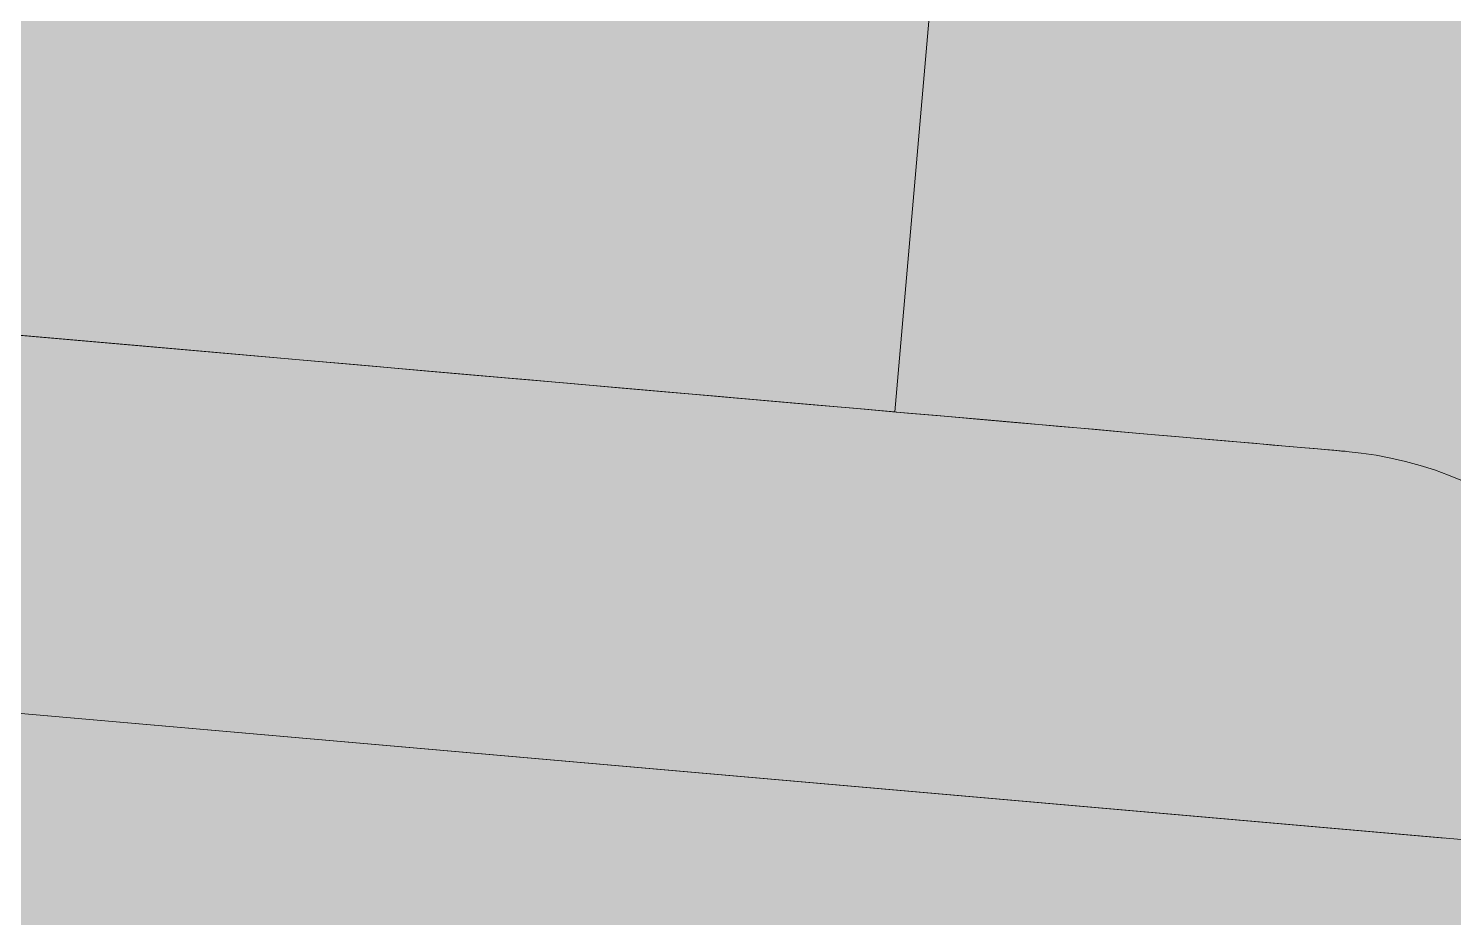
# Model space of a CAD drawing. Header units: millimetres. Extents: x 632 to 546626, y -3890 to 22200.
# Drawn here: x 389588.96 to 389594.63, y 16899.16 to 16902.7 of the extents above; entities that cross this region are included whole.
import ezdxf

# ---------------------------------------------------------------- set-up
doc = ezdxf.new("R2010")
doc.units = ezdxf.units.MM
doc.layers.add('A-270-M_ROOF', color=132, linetype='Continuous', lineweight=13)
doc.layers.add('A-770-ME_FFE_SA', color=91, linetype='Continuous', lineweight=13)

# ---------------------------------------------------------------- blocks, each defined once
blk = doc.blocks.new('Static Line_Sayfa_Metal Deck_Pan Mount - Up to 15 _ pitch - Max 2 Users-1845519-S6_501-SECTION A6')
at = {"layer": 'A-770-ME_FFE_SA', "lineweight": 5, "transparency": 33554432}
for points in [[(4567736.1194, 16883.1307), (4567740.3464, 16931.4452), (4567541.1074, 16948.8763), (4567536.8805, 16900.5619), (4567715.6604, 16884.9207)], [(4567736.1194, 16883.1307), (4567740.3464, 16931.4452), (4567541.1074, 16948.8763), (4567536.8805, 16900.5619), (4567715.6604, 16884.9207)], [(4567736.1194, 16883.1307), (4567740.3464, 16931.4452), (4567541.1074, 16948.8763), (4567536.8805, 16900.5619), (4567715.6604, 16884.9207)], [(4567736.1194, 16883.1307), (4567740.3464, 16931.4452), (4567541.1074, 16948.8763), (4567536.8805, 16900.5619), (4567715.6604, 16884.9207)], [(4567736.1194, 16883.1307), (4567740.3464, 16931.4452), (4567541.1074, 16948.8763), (4567536.8805, 16900.5619), (4567715.6604, 16884.9207)], [(4567736.1194, 16883.1307), (4567740.3464, 16931.4452), (4567541.1074, 16948.8763), (4567536.8805, 16900.5619), (4567715.6604, 16884.9207)], [(4567736.1194, 16883.1307), (4567740.3464, 16931.4452), (4567541.1074, 16948.8763), (4567536.8805, 16900.5619), (4567715.6604, 16884.9207)], [(4567736.1194, 16883.1307), (4567740.3464, 16931.4452), (4567541.1074, 16948.8763), (4567536.8805, 16900.5619), (4567715.6604, 16884.9207)], [(4567736.1194, 16883.1307), (4567740.3464, 16931.4452), (4567541.1075, 16948.8763), (4567536.8805, 16900.5619), (4567715.6604, 16884.9207)], [(4567736.1194, 16883.1307), (4567740.3464, 16931.4452), (4567541.1074, 16948.8763), (4567536.8805, 16900.5619), (4567715.6604, 16884.9207)], [(4567781.7047, 16876.3815), (4567781.9661, 16879.3701), (4567739.23, 16883.109), (4567725.4344, 16934.595), (4567581.2448, 16947.21), (4567558.7183, 16898.9018), (4567515.9821, 16902.6407), (4567515.7207, 16899.6521), (4567560.5494, 16895.7301), (4567583.0759, 16944.0383), (4567723.0803, 16931.7895), (4567736.8759, 16880.3035), (4567764.7802, 16877.8622)], [(4567735.9451, 16881.1383), (4567740.1721, 16929.4528), (4567540.9331, 16946.8839), (4567536.7062, 16898.5695), (4567715.6604, 16882.913)], [(4567735.9451, 16881.1383), (4567740.1721, 16929.4528), (4567540.9331, 16946.8839), (4567536.7062, 16898.5695), (4567715.6604, 16882.913)], [(4567735.9451, 16881.1383), (4567740.1721, 16929.4528), (4567540.9331, 16946.8839), (4567536.7062, 16898.5695), (4567715.6604, 16882.913)], [(4567735.9451, 16881.1383), (4567740.1721, 16929.4528), (4567540.9331, 16946.8839), (4567536.7062, 16898.5695), (4567715.6604, 16882.913)], [(4567735.9451, 16881.1383), (4567740.1721, 16929.4528), (4567540.9331, 16946.8839), (4567536.7062, 16898.5695), (4567715.6604, 16882.913)], [(4567735.9451, 16881.1383), (4567740.1721, 16929.4528), (4567540.9331, 16946.8839), (4567536.7062, 16898.5695), (4567715.6604, 16882.913)], [(4567735.9451, 16881.1383), (4567740.1721, 16929.4528), (4567540.9331, 16946.8839), (4567536.7062, 16898.5695), (4567715.6604, 16882.913)], [(4567735.9451, 16881.1383), (4567740.1721, 16929.4528), (4567540.9331, 16946.8839), (4567536.7062, 16898.5695), (4567715.6604, 16882.913)], [(4567735.9451, 16881.1383), (4567740.1721, 16929.4528), (4567540.9331, 16946.8839), (4567536.7062, 16898.5695), (4567715.6604, 16882.913)], [(4567735.9451, 16881.1383), (4567740.1721, 16929.4528), (4567540.9331, 16946.8839), (4567536.7062, 16898.5695), (4567715.6604, 16882.913)], [(4567546.6532, 16900.2742), (4567555.619, 16899.4898), (4567551.3572, 16902.4094)], [(4567551.3572, 16902.4094), (4567546.6532, 16900.2742), (4567555.619, 16899.4898)], [(4567546.6532, 16900.2742), (4567555.619, 16899.4898), (4567551.3572, 16902.4094)], [(4567551.3572, 16902.4094), (4567546.6532, 16900.2742), (4567555.619, 16899.4898)], [(4567546.6532, 16900.2742), (4567555.619, 16899.4898), (4567551.3572, 16902.4094)], [(4567551.3572, 16902.4094), (4567546.6532, 16900.2742), (4567555.619, 16899.4898)], [(4567546.6532, 16900.2742), (4567555.619, 16899.4898), (4567551.3572, 16902.4094)], [(4567551.3572, 16902.4094), (4567546.6532, 16900.2742), (4567555.619, 16899.4898)], [(4567546.6532, 16900.2742), (4567555.619, 16899.4898), (4567551.3572, 16902.4094)], [(4567551.3572, 16902.4094), (4567546.6532, 16900.2742), (4567555.619, 16899.4898)], [(4567546.6532, 16900.2742), (4567555.619, 16899.4898), (4567551.3572, 16902.4094)], [(4567551.3572, 16902.4094), (4567546.6532, 16900.2742), (4567555.619, 16899.4898)], [(4567546.6532, 16900.2742), (4567555.619, 16899.4898), (4567551.3572, 16902.4094)], [(4567551.3572, 16902.4094), (4567546.6532, 16900.2742), (4567555.619, 16899.4898)], [(4567546.6532, 16900.2742), (4567555.619, 16899.4898), (4567551.3572, 16902.4094)], [(4567551.3572, 16902.4094), (4567546.6532, 16900.2742), (4567555.619, 16899.4898)], [(4567546.6532, 16900.2742), (4567555.619, 16899.4898), (4567551.3572, 16902.4094)], [(4567551.3572, 16902.4094), (4567546.6532, 16900.2742), (4567555.619, 16899.4898)], [(4567546.6532, 16900.2742), (4567555.619, 16899.4898), (4567551.3572, 16902.4094)], [(4567551.3572, 16902.4094), (4567546.6532, 16900.2742), (4567555.619, 16899.4898)]]:
    blk.add_hatch(color=256, dxfattribs=at).paths.add_polyline_path(points)
at = {"layer": 'A-770-ME_FFE_SA', "lineweight": 5}
for p, q in [((4567549.9631, 16901.1735), (4567550.2681, 16904.6602)), ((4567549.9631, 16901.1735), (4567550.2681, 16904.6602)), ((4567550.2681, 16904.6602), (4567549.9631, 16901.1735)), ((4567550.2681, 16904.6602), (4567549.9631, 16901.1735)), ((4567550.2681, 16904.6602), (4567549.9631, 16901.1735)), ((4567550.2681, 16904.6602), (4567549.9631, 16901.1735)), ((4567558.7183, 16898.9018), (4567515.9821, 16902.6407)), ((4567515.9821, 16902.6407), (4567558.7183, 16898.9018)), ((4567545.9987, 16901.5203), (4567549.9631, 16901.1735)), ((4567549.9631, 16901.1735), (4567545.9987, 16901.5203)), ((4567545.9987, 16901.5203), (4567549.9631, 16901.1735)), ((4567549.9631, 16901.1735), (4567545.9987, 16901.5203)), ((4567545.9987, 16901.5203), (4567549.9631, 16901.1735)), ((4567549.9631, 16901.1735), (4567545.9987, 16901.5203)), ((4567545.868, 16900.026), (4567552.1526, 16899.4762)), ((4567545.868, 16900.026), (4567552.1526, 16899.4762)), ((4567545.868, 16900.026), (4567552.1526, 16899.4762)), ((4567545.868, 16900.026), (4567552.1526, 16899.4762)), ((4567545.868, 16900.026), (4567552.1526, 16899.4762)), ((4567545.868, 16900.026), (4567552.1526, 16899.4762))]:
    blk.add_line(p, q, dxfattribs=at)
at = {"layer": 'A-770-ME_FFE_SA', "lineweight": 5, "flags": 128}
for points in [[(4567551.7567, 16901.0165), (4567551.7429, 16901.0178), (4567551.7198, 16901.0198), (4567551.6877, 16901.0226), (4567551.6464, 16901.0262), (4567551.5961, 16901.0306), (4567551.5369, 16901.0358), (4567551.4687, 16901.0417), (4567551.3919, 16901.0485), (4567551.3064, 16901.0559), (4567551.2124, 16901.0642), (4567551.1101, 16901.0731), (4567550.9996, 16901.0828), (4567550.8811, 16901.0932), (4567550.7548, 16901.1042), (4567550.6208, 16901.1159), (4567550.4795, 16901.1283), (4567550.331, 16901.1413), (4567550.1756, 16901.1549), (4567550.0135, 16901.1691), (4567549.845, 16901.1838), (4567549.6703, 16901.1991), (4567549.4898, 16901.2149), (4567549.3037, 16901.2312), (4567549.1122, 16901.2479), (4567548.9158, 16901.2651), (4567548.7148, 16901.2827), (4567548.5094, 16901.3007), (4567548.2999, 16901.319), (4567548.0868, 16901.3376), (4567547.8704, 16901.3566), (4567547.6509, 16901.3758), (4567547.4288, 16901.3952), (4567547.2045, 16901.4148), (4567546.9782, 16901.4346), (4567546.7503, 16901.4546), (4567546.5212, 16901.4746), (4567546.2913, 16901.4947)], [(4567546.4592, 16901.48), (4567546.6886, 16901.46), (4567546.9168, 16901.44), (4567547.1436, 16901.4201), (4567547.3685, 16901.4005), (4567547.5912, 16901.381), (4567547.8114, 16901.3617), (4567548.0287, 16901.3427), (4567548.2428, 16901.324), (4567548.4532, 16901.3056), (4567548.6597, 16901.2875), (4567548.862, 16901.2698), (4567549.0597, 16901.2525), (4567549.2525, 16901.2356), (4567549.4401, 16901.2192), (4567549.6222, 16901.2033), (4567549.7985, 16901.1879), (4567549.9687, 16901.173), (4567550.1325, 16901.1586), (4567550.2898, 16901.1449), (4567550.4401, 16901.1317), (4567550.5834, 16901.1192), (4567550.7194, 16901.1073), (4567550.8477, 16901.0961), (4567550.9684, 16901.0855), (4567551.0811, 16901.0757), (4567551.1856, 16901.0665), (4567551.2819, 16901.0581), (4567551.3697, 16901.0504), (4567551.4489, 16901.0435), (4567551.5193, 16901.0373), (4567551.581, 16901.0319), (4567551.6337, 16901.0273), (4567551.6774, 16901.0235), (4567551.7121, 16901.0205), (4567551.7375, 16901.0182), (4567551.7538, 16901.0168), (4567551.7609, 16901.0162)], [(4567551.7567, 16901.0165), (4567551.7429, 16901.0178), (4567551.7198, 16901.0198), (4567551.6877, 16901.0226), (4567551.6464, 16901.0262), (4567551.5961, 16901.0306), (4567551.5369, 16901.0358), (4567551.4687, 16901.0417), (4567551.3919, 16901.0485), (4567551.3064, 16901.0559), (4567551.2124, 16901.0642), (4567551.1101, 16901.0731), (4567550.9996, 16901.0828), (4567550.8811, 16901.0932), (4567550.7548, 16901.1042), (4567550.6208, 16901.1159), (4567550.4795, 16901.1283), (4567550.331, 16901.1413), (4567550.1756, 16901.1549), (4567550.0135, 16901.1691), (4567549.845, 16901.1838), (4567549.6703, 16901.1991), (4567549.4898, 16901.2149), (4567549.3037, 16901.2312), (4567549.1122, 16901.2479), (4567548.9158, 16901.2651), (4567548.7148, 16901.2827), (4567548.5094, 16901.3007), (4567548.2999, 16901.319), (4567548.0868, 16901.3376), (4567547.8704, 16901.3566), (4567547.6509, 16901.3758), (4567547.4288, 16901.3952), (4567547.2045, 16901.4148), (4567546.9782, 16901.4346), (4567546.7503, 16901.4546), (4567546.5212, 16901.4746), (4567546.2913, 16901.4947)], [(4567546.4592, 16901.48), (4567546.6886, 16901.46), (4567546.9168, 16901.44), (4567547.1436, 16901.4201), (4567547.3685, 16901.4005), (4567547.5912, 16901.381), (4567547.8114, 16901.3617), (4567548.0287, 16901.3427), (4567548.2428, 16901.324), (4567548.4532, 16901.3056), (4567548.6597, 16901.2875), (4567548.862, 16901.2698), (4567549.0597, 16901.2525), (4567549.2525, 16901.2356), (4567549.4401, 16901.2192), (4567549.6222, 16901.2033), (4567549.7985, 16901.1879), (4567549.9687, 16901.173), (4567550.1325, 16901.1586), (4567550.2898, 16901.1449), (4567550.4401, 16901.1317), (4567550.5834, 16901.1192), (4567550.7194, 16901.1073), (4567550.8477, 16901.0961), (4567550.9684, 16901.0855), (4567551.0811, 16901.0757), (4567551.1856, 16901.0665), (4567551.2819, 16901.0581), (4567551.3697, 16901.0504), (4567551.4489, 16901.0435), (4567551.5193, 16901.0373), (4567551.581, 16901.0319), (4567551.6337, 16901.0273), (4567551.6774, 16901.0235), (4567551.7121, 16901.0205), (4567551.7375, 16901.0182), (4567551.7538, 16901.0168), (4567551.7609, 16901.0162)], [(4567551.7567, 16901.0165), (4567551.7429, 16901.0178), (4567551.7198, 16901.0198), (4567551.6877, 16901.0226), (4567551.6464, 16901.0262), (4567551.5961, 16901.0306), (4567551.5369, 16901.0358), (4567551.4687, 16901.0417), (4567551.3919, 16901.0485), (4567551.3064, 16901.0559), (4567551.2124, 16901.0642), (4567551.1101, 16901.0731), (4567550.9996, 16901.0828), (4567550.8811, 16901.0932), (4567550.7548, 16901.1042), (4567550.6208, 16901.1159), (4567550.4795, 16901.1283), (4567550.331, 16901.1413), (4567550.1756, 16901.1549), (4567550.0135, 16901.1691), (4567549.845, 16901.1838), (4567549.6703, 16901.1991), (4567549.4898, 16901.2149), (4567549.3037, 16901.2312), (4567549.1122, 16901.2479), (4567548.9158, 16901.2651), (4567548.7148, 16901.2827), (4567548.5094, 16901.3007), (4567548.2999, 16901.319), (4567548.0868, 16901.3376), (4567547.8704, 16901.3566), (4567547.6509, 16901.3758), (4567547.4288, 16901.3952), (4567547.2045, 16901.4148), (4567546.9782, 16901.4346), (4567546.7503, 16901.4546), (4567546.5212, 16901.4746), (4567546.2913, 16901.4947)], [(4567546.4592, 16901.48), (4567546.6886, 16901.46), (4567546.9168, 16901.44), (4567547.1436, 16901.4201), (4567547.3685, 16901.4005), (4567547.5912, 16901.381), (4567547.8114, 16901.3617), (4567548.0287, 16901.3427), (4567548.2428, 16901.324), (4567548.4532, 16901.3056), (4567548.6597, 16901.2875), (4567548.862, 16901.2698), (4567549.0597, 16901.2525), (4567549.2525, 16901.2356), (4567549.4401, 16901.2192), (4567549.6222, 16901.2033), (4567549.7985, 16901.1879), (4567549.9687, 16901.173), (4567550.1325, 16901.1586), (4567550.2898, 16901.1449), (4567550.4401, 16901.1317), (4567550.5834, 16901.1192), (4567550.7194, 16901.1073), (4567550.8477, 16901.0961), (4567550.9684, 16901.0855), (4567551.0811, 16901.0757), (4567551.1856, 16901.0665), (4567551.2819, 16901.0581), (4567551.3697, 16901.0504), (4567551.4489, 16901.0435), (4567551.5193, 16901.0373), (4567551.581, 16901.0319), (4567551.6337, 16901.0273), (4567551.6774, 16901.0235), (4567551.7121, 16901.0205), (4567551.7375, 16901.0182), (4567551.7538, 16901.0168), (4567551.7609, 16901.0162)], [(4567551.7613, 16901.0161), (4567551.8209, 16901.0097), (4567551.8803, 16901.0009), (4567551.9392, 16900.9897), (4567551.9977, 16900.9762), (4567552.0555, 16900.9604), (4567552.1127, 16900.9422), (4567552.1691, 16900.9218), (4567552.2247, 16900.8992)], [(4567551.7613, 16901.0161), (4567551.8209, 16901.0097), (4567551.8803, 16901.0009), (4567551.9392, 16900.9897), (4567551.9977, 16900.9762), (4567552.0555, 16900.9604), (4567552.1127, 16900.9422), (4567552.1691, 16900.9218), (4567552.2247, 16900.8992)], [(4567551.7613, 16901.0161), (4567551.8209, 16901.0097), (4567551.8803, 16901.0009), (4567551.9392, 16900.9897), (4567551.9977, 16900.9762), (4567552.0555, 16900.9604), (4567552.1127, 16900.9422), (4567552.1691, 16900.9218), (4567552.2247, 16900.8992)]]:
    blk.add_lwpolyline(points, dxfattribs=at)
blk = doc.blocks.new('25021-APA-ZZ-ZZ-M3-AR-000001_V3_rvt-6-S6_501-SECTION A6')
at = {"layer": 'A-270-M_ROOF', "transparency": 33554432}
blk.add_hatch(color=9, dxfattribs=at).paths.add_polyline_path([(4535648.8231, 15720.3831), (4558304.6143, 17702.508), (4578095.6143, 15971.0199), (4578095.6143, 16011.1727), (4558304.6143, 17742.6608), (4535648.8231, 15760.5359)])
at = {"layer": 'A-770-ME_FFE_SA', "color": 53, "lineweight": 5}
blk.add_blockref('Static Line_Sayfa_Metal Deck_Pan Mount - Up to 15 _ pitch - Max 2 Users-1845519-S6_501-SECTION A6', (0, 0), dxfattribs=at)

msp = doc.modelspace()

# ---------------------------------------------------------------- block references
at = {"color": 10, "lineweight": 5}
msp.add_blockref('25021-APA-ZZ-ZZ-M3-AR-000001_V3_rvt-6-S6_501-SECTION A6', (-4177957.5538, 0), dxfattribs=at)

doc.saveas('drawing.dxf')
